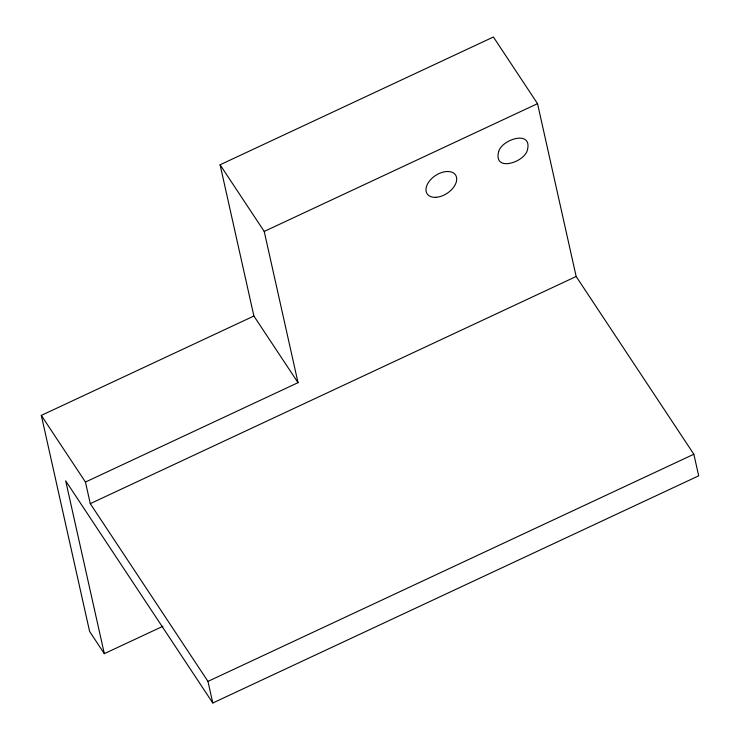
<?xml version="1.0" encoding="UTF-8"?>
<svg xmlns="http://www.w3.org/2000/svg" width="740" height="740" viewBox="0 0 740 740"><rect width="100%" height="100%" fill="white"/><g stroke="black" fill="none" stroke-linecap="round" stroke-linejoin="round"><path stroke-width="1.11" d="M212.796 703L207.968 681.392L90.28 503.663L85.451 482.055L298.026 382.663L253.894 316.017L220.085 164.779L493.404 37L537.536 103.656L576.164 276.492L693.852 454.231L698.68 475.829L212.796 703L65.684 480.834L104.322 653.67L162.957 626.253M298.026 382.663L264.217 231.435L537.536 103.656M104.322 653.67L89.605 631.451L41.32 415.399L253.894 316.017M90.28 503.663L576.164 276.492M207.968 681.392L693.852 454.231M220.085 164.779L264.217 231.435M41.32 415.399L85.451 482.055M498.649 151.654C493.201 172.401 524.262 162.523 527.37 150.165C532.818 129.426 501.757 139.296 498.649 151.654M435.842 197.321A17.048 10.628 -33.5 0 0 456.525 177.322A17.048 10.628 -33.5 0 0 431.661 178.608A17.048 10.628 -33.5 0 0 435.842 197.321"/></g></svg>
